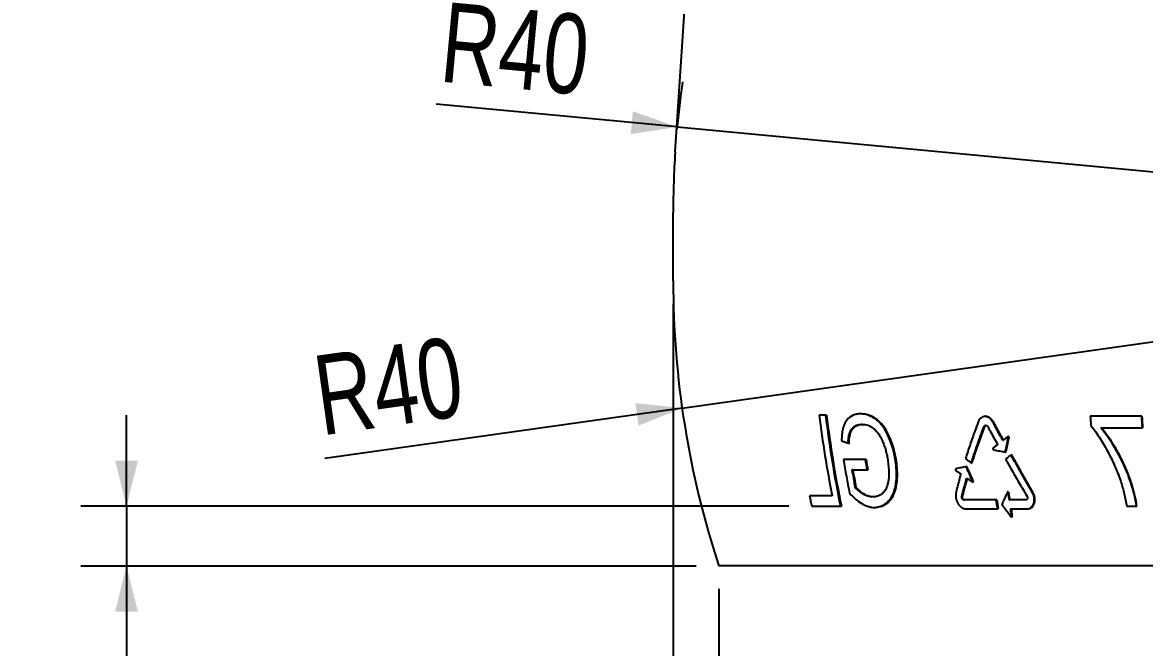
# Model space of a CAD drawing. Header units: millimetres. Extents: x -54 to 586, y 8 to 412.
# Drawn here: x 14.61 to 63.84, y 146.24 to 173.65 of the extents above; entities that cross this region are included whole.
import ezdxf

# ---------------------------------------------------------------- set-up
doc = ezdxf.new("R2010")
doc.units = ezdxf.units.MM
doc.layers.add('DIMENSIONS', color=2, linetype='Continuous')
doc.layers.add('OUTLINE', color=7, linetype='Continuous', lineweight=25)
doc.styles.add('SLDTEXTSTYLE0', font='TXT', dxfattribs={"width": 0.75})
doc.dimstyles.new('SLDDIMSTYLE0', dxfattribs={"dimtxt": 3.5, "dimasz": 2, "dimexe": 0, "dimexo": 0.0625, "dimgap": 0.875, "dimtad": 1, "dimrnd": 1e-09, "dimzin": 12, "dimdsep": 46, "dimtxsty": 'SLDTEXTSTYLE0', "dimsah": 1, "dimcen": 0.09, "dimadec": 0, "dimazin": 3, "dimtfac": 1, "dimtofl": 0, "dimtmove": 0, "dimatfit": 3, "dimfxl": 0, "dimfrac": 2, "dimtolj": 1, "dimtzin": 12, "dimarcsym": 0})
doc.dimstyles.new('SLDDIMSTYLE1', dxfattribs={"dimtxt": 3.5, "dimasz": 2, "dimexe": 0, "dimexo": 0.0625, "dimgap": 0.875, "dimtad": 1, "dimrnd": 1e-09, "dimzin": 12, "dimdsep": 46, "dimtxsty": 'SLDTEXTSTYLE0', "dimsah": 1, "dimcen": 0, "dimadec": 0, "dimazin": 3, "dimtfac": 1, "dimtofl": 0, "dimtmove": 0, "dimatfit": 3, "dimfxl": 0, "dimfrac": 2, "dimtolj": 1, "dimtzin": 12, "dimarcsym": 0})
doc.dimstyles.new('SLDDIMSTYLE5', dxfattribs={"dimtxt": 3.5, "dimasz": 2, "dimexe": 0, "dimexo": 0.0625, "dimgap": 0.875, "dimtad": 1, "dimrnd": 1e-09, "dimzin": 12, "dimdsep": 46, "dimtxsty": 'SLDTEXTSTYLE0', "dimsah": 1, "dimcen": 0.09, "dimadec": 0, "dimazin": 3, "dimtol": 1, "dimtp": 0.05, "dimtfac": 1, "dimtofl": 0, "dimtmove": 0, "dimatfit": 3, "dimfxl": 0, "dimfrac": 2, "dimtolj": 1, "dimarcsym": 0})
doc.dimstyles.new('SLDDIMSTYLE6', dxfattribs={"dimtxt": 3.5, "dimasz": 2, "dimexe": 0, "dimexo": 0.0625, "dimgap": 0.875, "dimtad": 1, "dimrnd": 1e-09, "dimzin": 12, "dimdsep": 46, "dimtxsty": 'SLDTEXTSTYLE0', "dimsah": 1, "dimcen": 0.09, "dimadec": 0, "dimazin": 3, "dimtfac": 1, "dimtmove": 0, "dimatfit": 0, "dimfxl": 0, "dimfrac": 2, "dimtolj": 1, "dimtzin": 12, "dimarcsym": 0})
doc.dimstyles.new('SLDDIMSTYLE7', dxfattribs={"dimtxt": 3.5, "dimasz": 2, "dimexe": 0, "dimexo": 0.0625, "dimgap": 0.875, "dimtad": 1, "dimrnd": 1e-09, "dimzin": 12, "dimdsep": 46, "dimtxsty": 'SLDTEXTSTYLE0', "dimsah": 1, "dimcen": 0, "dimadec": 0, "dimazin": 3, "dimtfac": 1, "dimtofl": 0, "dimtmove": 0, "dimatfit": 3, "dimfxl": 0, "dimfrac": 2, "dimtolj": 1, "dimtzin": 12, "dimarcsym": 0})

# ---------------------------------------------------------------- blocks, each defined once
blk = doc.blocks.new('_D_7')
at = {"layer": 'DIMENSIONS'}
for p, q in [((45.163, 148.819), (45.163, 135.931)), ((109.657, 148.819), (109.657, 135.931)), ((45.163, 137.931), (109.657, 137.931))]:
    blk.add_line(p, q, dxfattribs=at)
for points in [[(45.163, 137.931), (47.163, 137.431), (47.163, 138.431)], [(109.657, 137.931), (107.657, 138.431), (107.657, 137.431)]]:
    blk.add_solid(points, dxfattribs=at)
at = {"layer": 'DIMENSIONS', "attachment_point": 1, "style": 'SLDTEXTSTYLE0'}
for s, insert, char_height in [('0,05', (84.106, 145.397), 2.5), ('+', (82.085, 145.397), 2.5), ('%%c', (64.25, 142.442), 3.5), ('64,49', (69.526, 142.442), 3.5), ('0', (84.106, 141.432), 2.5)]:
    blk.add_mtext(s, dxfattribs=dict(at, insert=insert, char_height=char_height))
blk = doc.blocks.new('_D_11')
at = {"layer": 'DIMENSIONS'}
for q in [(32.765, 170.068), (83.16, 165.319)]:
    blk.add_line((43.336, 169.072), q, dxfattribs=at)
blk.add_arc((83.16, 165.319), 40, 171.7551, 174.763, dxfattribs=at)
blk.add_solid([(43.336, 169.072), (41.392, 169.757), (41.298, 168.761)], dxfattribs=at)
at = {"layer": 'DIMENSIONS', "insert": (33.187, 174.555), "char_height": 3.5, "attachment_point": 1, "rotation": 354.6175, "style": 'SLDTEXTSTYLE0'}
blk.add_mtext('R40', dxfattribs=at)
blk = doc.blocks.new('_D_14')
at = {"layer": 'DIMENSIONS'}
for p, q in [((43.16, 161.319), (43.16, 128.144)), ((111.66, 161.319), (111.66, 128.144)), ((111.66, 130.144), (43.16, 130.144))]:
    blk.add_line(p, q, dxfattribs=at)
for points in [[(43.16, 130.144), (45.16, 129.644), (45.16, 130.644)], [(111.66, 130.144), (109.66, 130.644), (109.66, 129.644)]]:
    blk.add_solid(points, dxfattribs=at)
at = {"layer": 'DIMENSIONS', "char_height": 3.5, "attachment_point": 1, "style": 'SLDTEXTSTYLE0'}
for s, insert in [('%%c', (70.245, 134.656)), ('68,5', (75.523, 134.71))]:
    blk.add_mtext(s, dxfattribs=dict(at, insert=insert))
blk = doc.blocks.new('_D_23')
at = {"layer": 'DIMENSIONS'}
for q in [(83.16, 162.319), (27.872, 154.538)]:
    blk.add_line((43.55, 156.744), q, dxfattribs=at)
blk.add_solid([(43.55, 156.744), (41.5, 156.961), (41.639, 155.971)], dxfattribs=at)
at = {"layer": 'DIMENSIONS', "insert": (27.243, 159.001), "char_height": 3.5, "attachment_point": 1, "rotation": 8.0118, "style": 'SLDTEXTSTYLE0'}
blk.add_mtext('R40', dxfattribs=at)
blk = doc.blocks.new('_D_24')
at = {"layer": 'DIMENSIONS'}
for p, q in [((19.177, 152.439), (19.177, 156.439)), ((48.238, 152.439), (17.177, 152.439)), ((19.177, 152.439), (19.177, 149.819)), ((44.163, 149.819), (17.177, 149.819)), ((19.177, 149.819), (19.177, 139.012))]:
    blk.add_line(p, q, dxfattribs=at)
for points in [[(19.177, 152.439), (19.677, 154.439), (18.677, 154.439)], [(19.177, 149.819), (18.677, 147.819), (19.677, 147.819)]]:
    blk.add_solid(points, dxfattribs=at)
at = {"layer": 'DIMENSIONS', "insert": (14.665, 139.012), "char_height": 3.5, "attachment_point": 1, "rotation": 90, "style": 'SLDTEXTSTYLE0'}
blk.add_mtext('2,62', dxfattribs=at)

msp = doc.modelspace()

# ---------------------------------------------------------------- linework, layer by layer
at = {"layer": 'OUTLINE'}
for p, q in [((43.24799, 167.97387), (45.6894, 204.68356)), ((43.15983, 162.31949), (43.15983, 165.31949)), ((49.88581, 156.43949), (49.5672, 156.43949)), ((51.39104, 156.49078), (51.35216, 156.49078)), ((63.71976, 156.38822), (61.45449, 156.38822)), ((51.45198, 156.02923), (51.41305, 156.02923)), ((56.79528, 155.93448), (56.82618, 155.93448)), ((56.88736, 155.9822), (56.85625, 155.9822)), ((61.93768, 155.87539), (61.91444, 155.87539)), ((61.93768, 155.87539), (63.75227, 155.87539)), ((57.61547, 155.33578), (57.6453, 155.33578)), ((57.86403, 155.43736), (57.89347, 155.43736)), ((57.72979, 154.84224), (57.7596, 154.84224)), ((51.62283, 154.49078), (50.63364, 154.49078)), ((52.95198, 154.42026), (52.9147, 154.42026)), ((56.0231, 154.15321), (56.05574, 154.15321)), ((51.0419, 154.02924), (51.00153, 154.02924)), ((51.0419, 154.02924), (51.69596, 154.02924)), ((56.03334, 153.65966), (56.06616, 153.65966)), ((51.17484, 153.27122), (51.13429, 153.27122)), ((56.291, 153.55808), (56.32347, 153.55808)), ((50.13542, 152.90103), (49.13996, 152.90103)), ((51.93931, 152.84976), (51.89972, 152.84976)), ((55.90804, 152.71949), (55.94146, 152.71949)), ((57.35138, 152.71949), (55.94146, 152.71949)), ((57.84864, 153.02827), (57.87892, 153.02827)), ((57.89278, 152.71949), (57.92312, 152.71949)), ((58.63788, 152.71949), (57.92312, 152.71949)), ((49.23787, 152.4395), (50.54091, 152.4395)), ((56.00706, 152.3195), (57.41267, 152.3195)), ((57.95225, 152.3195), (57.98266, 152.3195)), ((57.98266, 152.3195), (58.69524, 152.3195)), ((63.05946, 152.4395), (63.50447, 152.4395)), ((57.99992, 152.01072), (58.0304, 152.01072)), ((109.65653, 149.8195), (45.16311, 149.8195))]:
    msp.add_line(p, q, dxfattribs=at)
for centre, radius, start, end in [((83.15982, 165.31949), 40, 176.195097, 180), ((83.15982, 162.31949), 40, 180, 198.209957), ((96.92901, 162.23017), 47.71449, 186.970653, 191.2751), ((97.72467, 162.21731), 48.22735, 186.880782, 191.697478), ((97.70441, 162.21733), 48.16639, 186.889551, 191.71251), ((143.81686, 162.21666), 82.56835, 184.0478394, 184.3366389), ((159.66823, 162.20796), 96.14525, 183.4702787, 183.7764978), ((159.3711, 162.19549), 95.82747, 183.4743302, 183.7815663), ((98.78835, 162.17663), 48.76421, 189.068347, 190.833874), ((101.71584, 162.1879), 50.71974, 188.72882, 189.256684), ((101.65108, 162.18172), 50.61597, 188.739775, 189.268738), ((99.75402, 162.17712), 49.42867, 189.488005, 190.380058), ((99.67632, 162.16764), 49.31065, 189.49976, 190.393983), ((93.82123, 162.13858), 45.62617, 191.680946, 192.273425), ((118.95265, 161.94607), 62.31929, 188.5141284, 188.8861586), ((119.13727, 161.98219), 62.47635, 188.526061, 188.8971673), ((121.73494, 162.00417), 64.51377, 187.9975907, 188.2746138), ((121.38299, 161.96139), 64.12931, 188.0072561, 188.2859472), ((120.22331, 161.77577), 62.98497, 188.6347745, 188.9189937), ((120.15267, 161.77329), 62.88469, 188.646358, 188.9310396)]:
    msp.add_arc(centre, radius, start, end, dxfattribs=at)
for points, knots in [([(51.39104, 156.49078), (51.33301, 156.48855), (51.27538, 156.48591), (51.16411, 156.46587), (51.11021, 156.44964), (50.95367, 156.38235), (50.85516, 156.31089), (50.73305, 156.16111), (50.69717, 156.10074), (50.63901, 155.9678), (50.61597, 155.89489), (50.58093, 155.73736), (50.56908, 155.65476), (50.55303, 155.48635), (50.55034, 155.3993), (50.54828, 155.31209)], [0, 0, 0, 0, 0.125, 0.125, 0.25, 0.25, 0.5, 0.5, 0.625, 0.625, 0.75, 0.75, 0.875, 0.875, 1, 1, 1, 1]), ([(52.9147, 154.42026), (52.89535, 154.52982), (52.8566, 154.74921), (52.77032, 155.07422), (52.66331, 155.37652), (52.53801, 155.65066), (52.39569, 155.89291), (52.22866, 156.09926), (52.03932, 156.26823), (51.83398, 156.38909), (51.64624, 156.45651), (51.49334, 156.48379), (51.41246, 156.48752), (51.37596, 156.4892)], [0, 0, 0, 0, 0.104400654, 0.209069115, 0.313174002, 0.405020948, 0.496670146, 0.589313964, 0.681951721, 0.782201865, 0.882568888, 0.946998534, 1, 1, 1, 1]), ([(52.95198, 154.42026), (52.93086, 154.55327), (52.90698, 154.68548), (52.84388, 154.94549), (52.80679, 155.07392), (52.71827, 155.32665), (52.66701, 155.45222), (52.55352, 155.68952), (52.48956, 155.80185), (52.34492, 156.00589), (52.26762, 156.09527), (52.10171, 156.24568), (52.01288, 156.30715), (51.83607, 156.40194), (51.74676, 156.43611), (51.56691, 156.48082), (51.4785, 156.48841), (51.39104, 156.49078)], [0, 0, 0, 0, 0.125, 0.125, 0.25, 0.25, 0.375, 0.375, 0.5, 0.5, 0.625, 0.625, 0.75, 0.75, 0.875, 0.875, 1, 1, 1, 1]), ([(56.54061, 156.14109), (56.49094, 156.00659), (56.44201, 155.87212), (56.39385, 155.73771), (56.32157, 155.53603), (56.251, 155.33445), (56.18218, 155.13301), (56.11334, 154.9315), (56.04626, 154.7301), (55.98098, 154.52886)], [0, 0, 0, 0, 0.00047327632, 0.00047327632, 0.00047327632, 0.00118345418, 0.00118345418, 0.00118345418, 0.00189389027, 0.00189389027, 0.00189389027, 0.00189389027]), ([(57.21341, 156.12868), (57.17271, 156.20347), (57.11858, 156.26716), (56.99422, 156.35575), (56.92421, 156.3808), (56.78674, 156.38349), (56.72102, 156.36119), (56.61148, 156.27686), (56.56824, 156.21473), (56.54061, 156.14109)], [0, 0, 0, 0, 0.25, 0.25, 0.5, 0.5, 0.75, 0.75, 1, 1, 1, 1]), ([(57.18314, 156.12868), (57.15336, 156.17469), (57.09375, 156.26679), (56.97133, 156.35652), (56.88546, 156.37165), (56.84482, 156.37881)], [0, 0, 0, 0, 0.34461069, 0.68984589, 1, 1, 1, 1]), ([(57.61547, 155.33577), (57.54263, 155.4678), (57.47017, 155.59989), (57.39812, 155.73203), (57.36209, 155.79811), (57.32616, 155.8642), (57.29033, 155.93031), (57.2545, 155.99642), (57.21877, 156.06254), (57.18314, 156.12868)], [0, 0, 0, 0, 0.000458052328, 0.000458052328, 0.000458052328, 0.000687106071, 0.000687106071, 0.000687106071, 0.000916168273, 0.000916168273, 0.000916168273, 0.000916168273]), ([(57.6453, 155.33577), (57.57254, 155.4678), (57.50015, 155.59989), (57.42817, 155.73203), (57.39218, 155.79811), (57.35628, 155.8642), (57.32049, 155.93031), (57.28469, 155.99642), (57.249, 156.06254), (57.21341, 156.12868)], [0, 0, 0, 0, 0.000457906315, 0.000457906315, 0.000457906315, 0.000686887094, 0.000686887094, 0.000686887094, 0.000915876345, 0.000915876345, 0.000915876345, 0.000915876345]), ([(50.83443, 155.19779), (50.83798, 155.26268), (50.84535, 155.39739), (50.87245, 155.56925), (50.91668, 155.70538), (50.96885, 155.80338), (51.03413, 155.88066), (51.1123, 155.94494), (51.20289, 155.99454), (51.30554, 156.02414), (51.37731, 156.02754), (51.41305, 156.02923)], [0, 0, 0, 0, 0.13701278, 0.28441439, 0.37940547, 0.47431834, 0.56871802, 0.66325093, 0.77581512, 0.88835961, 1, 1, 1, 1]), ([(50.87345, 155.18228), (50.87886, 155.30233), (50.88627, 155.42156), (50.91995, 155.58741), (50.93394, 155.64144), (50.9719, 155.73688), (50.99551, 155.77988), (51.0776, 155.89196), (51.14502, 155.94446), (51.25413, 155.99642), (51.29195, 156.00914), (51.37044, 156.02561), (51.41119, 156.02765), (51.45198, 156.02924)], [0, 0, 0, 0, 0.25, 0.25, 0.375, 0.375, 0.5, 0.5, 0.75, 0.75, 0.875, 0.875, 1, 1, 1, 1]), ([(51.45198, 156.02924), (51.53668, 156.02585), (51.62196, 156.01772), (51.79358, 155.95889), (51.88148, 155.90782), (52.04657, 155.77295), (52.12431, 155.68289), (52.22489, 155.52819), (52.25664, 155.47399), (52.31596, 155.35982), (52.34192, 155.29976), (52.36728, 155.23917)], [0, 0, 0, 0, 0.25, 0.25, 0.5, 0.5, 0.75, 0.75, 0.875, 0.875, 1, 1, 1, 1]), ([(56.23875, 154.34106), (56.32602, 154.60308), (56.45799, 154.99933), (56.64673, 155.53072), (56.74576, 155.79988), (56.79528, 155.93448)], [0, 0, 0, 0, 0.49391774, 0.74694121, 1, 1, 1, 1]), ([(56.79528, 155.93448), (56.80011, 155.94391), (56.80979, 155.96283), (56.83228, 155.97968), (56.8492, 155.98101), (56.85663, 155.98159)], [0, 0, 0, 0, 0.35848164, 0.71861456, 1, 1, 1, 1]), ([(56.82618, 155.93447), (56.8302, 155.94447), (56.83564, 155.95365), (56.84225, 155.96109), (56.84889, 155.96856), (56.85695, 155.97447), (56.86568, 155.97802), (56.87348, 155.98119), (56.88204, 155.98258), (56.89059, 155.98212), (56.89887, 155.98167), (56.90737, 155.97945), (56.9154, 155.97565), (56.92345, 155.97184), (56.93124, 155.96635), (56.9382, 155.95969), (56.94539, 155.9528), (56.95187, 155.9445), (56.95726, 155.93546), (56.95794, 155.93432), (56.9586, 155.93318), (56.95925, 155.93202)], [0, 0, 0, 0, 0.000035819692, 0.000035819692, 0.000035819692, 0.000071907793, 0.000071907793, 0.000071907793, 0.000104066769, 0.000104066769, 0.000104066769, 0.000135181436, 0.000135181436, 0.000135181436, 0.000166364812, 0.000166364812, 0.000166364812, 0.00019859342, 0.00019859342, 0.00019859342, 0.000202597192, 0.000202597192, 0.000202597192, 0.000202597192]), ([(56.95925, 155.93202), (56.99487, 155.86589), (57.0306, 155.79978), (57.06643, 155.73368), (57.12018, 155.63453), (57.17416, 155.5354), (57.22836, 155.43631), (57.28257, 155.33721), (57.33701, 155.23814), (57.39166, 155.13911)], [0, 0, 0, 0, 0.000229047202, 0.000229047202, 0.000229047202, 0.000572647509, 0.000572647509, 0.000572647509, 0.000916276615, 0.000916276615, 0.000916276615, 0.000916276615]), ([(61.48491, 155.97315), (61.55741, 155.88428), (61.62792, 155.79368), (61.76198, 155.60658), (61.82582, 155.51031), (62.01197, 155.21678), (62.12811, 155.01462), (62.34719, 154.60378), (62.44824, 154.39279), (62.58735, 154.07185), (62.6318, 153.96416), (62.71452, 153.74649), (62.75312, 153.63663), (62.79184, 153.52683)], [0, 0, 0, 0, 0.125, 0.125, 0.25, 0.25, 0.5, 0.5, 0.75, 0.75, 0.875, 0.875, 1, 1, 1, 1]), ([(63.48274, 152.43949), (63.44064, 152.75327), (63.36348, 153.05997), (63.22081, 153.51496), (63.17007, 153.66606), (63.05661, 153.96594), (62.99396, 154.1149), (62.79418, 154.55228), (62.64182, 154.83224), (62.30756, 155.37411), (62.12057, 155.63496), (61.91444, 155.87539)], [0, 0, 0, 0, 0.25, 0.25, 0.375, 0.375, 0.5, 0.5, 0.75, 0.75, 1, 1, 1, 1]), ([(63.50447, 152.43949), (63.46235, 152.75318), (63.38526, 153.05982), (63.24272, 153.51472), (63.19202, 153.6658), (63.0787, 153.96563), (63.01611, 154.11458), (62.81654, 154.55198), (62.66435, 154.83196), (62.33046, 155.3739), (62.14366, 155.63483), (61.93768, 155.87539)], [0, 0, 0, 0, 0.25, 0.25, 0.375, 0.375, 0.5, 0.5, 0.75, 0.75, 1, 1, 1, 1]), ([(50.54828, 155.31209), (50.57566, 155.30106), (50.60312, 155.29002), (50.63063, 155.27899), (50.65815, 155.26795), (50.68574, 155.25692), (50.71339, 155.24588), (50.7665, 155.22469), (50.81985, 155.20349), (50.87345, 155.18228)], [0, 0, 0, 0, 0.00013302927, 0.00013302927, 0.00013302927, 0.000266058541, 0.000266058541, 0.000266058541, 0.000521568365, 0.000521568365, 0.000521568365, 0.000521568365]), ([(52.36728, 155.23917), (52.39139, 155.17496), (52.41562, 155.11076), (52.45886, 154.97959), (52.47787, 154.91308), (52.51275, 154.77898), (52.52844, 154.71172), (52.55511, 154.57666), (52.56622, 154.50886), (52.57747, 154.4411)], [0, 0, 0, 0, 0.25, 0.25, 0.5, 0.5, 0.75, 0.75, 1, 1, 1, 1]), ([(57.39166, 155.13911), (57.37523, 155.12629), (57.35883, 155.11348), (57.34244, 155.10066), (57.32605, 155.08784), (57.30968, 155.07501), (57.29333, 155.06219), (57.26151, 155.03723), (57.22976, 155.01227), (57.19808, 154.9873)], [0, 0, 0, 0, 0.000077195585, 0.000077195585, 0.000077195585, 0.00015439117, 0.00015439117, 0.00015439117, 0.000304681316, 0.000304681316, 0.000304681316, 0.000304681316]), ([(57.84329, 155.48759), (57.82651, 155.47478), (57.80975, 155.46197), (57.79301, 155.44917), (57.77626, 155.43636), (57.75954, 155.42355), (57.74284, 155.41074), (57.71025, 155.38576), (57.67774, 155.36077), (57.6453, 155.33577)], [0, 0, 0, 0, 0.000077195585, 0.000077195585, 0.000077195585, 0.00015439117, 0.00015439117, 0.00015439117, 0.000304979903, 0.000304979903, 0.000304979903, 0.000304979903]), ([(57.72979, 154.84224), (57.7515, 154.94132), (57.77354, 155.04046), (57.79591, 155.13964), (57.8071, 155.18924), (57.81837, 155.23884), (57.82972, 155.28846), (57.84108, 155.33808), (57.85251, 155.38771), (57.86403, 155.43736)], [0, 0, 0, 0, 0.000325941757, 0.000325941757, 0.000325941757, 0.000488922208, 0.000488922208, 0.000488922208, 0.000651905599, 0.000651905599, 0.000651905599, 0.000651905599]), ([(57.7596, 154.84224), (57.78125, 154.94132), (57.80323, 155.04046), (57.82554, 155.13964), (57.83669, 155.18924), (57.84793, 155.23884), (57.85925, 155.28846), (57.87058, 155.33808), (57.88198, 155.38771), (57.89347, 155.43736)], [0, 0, 0, 0, 0.000325885041, 0.000325885041, 0.000325885041, 0.000488837153, 0.000488837153, 0.000488837153, 0.00065179221, 0.00065179221, 0.00065179221, 0.00065179221]), ([(57.89347, 155.43736), (57.8943, 155.44241), (57.89468, 155.44771), (57.89427, 155.45301), (57.89395, 155.45718), (57.89311, 155.46144), (57.89169, 155.46543), (57.89026, 155.46943), (57.88822, 155.47325), (57.88581, 155.4766), (57.88285, 155.48071), (57.8793, 155.48432), (57.87548, 155.48715), (57.87262, 155.48926), (57.8695, 155.49092), (57.86633, 155.49188), (57.86316, 155.49284), (57.85987, 155.49311), (57.85674, 155.49275), (57.85279, 155.4923), (57.84899, 155.49087), (57.84551, 155.48892), (57.84476, 155.4885), (57.84402, 155.48806), (57.84329, 155.48759)], [0, 0, 0, 0, 0.0000161586095, 0.0000161586095, 0.0000161586095, 0.0000288792646, 0.0000288792646, 0.0000288792646, 0.0000416559247, 0.0000416559247, 0.0000416559247, 0.0000573094182, 0.0000573094182, 0.0000573094182, 0.0000689912108, 0.0000689912108, 0.0000689912108, 0.0000807208502, 0.0000807208502, 0.0000807208502, 0.0000955385713, 0.0000955385713, 0.0000955385713, 0.0000987043169, 0.0000987043169, 0.0000987043169, 0.0000987043169]), ([(57.86403, 155.43736), (57.86461, 155.44253), (57.86565, 155.45176), (57.86286, 155.46572), (57.85625, 155.47761), (57.84955, 155.48546), (57.8448, 155.4878), (57.84416, 155.48811)], [0, 0, 0, 0, 0.270759919, 0.48372191, 0.697296638, 0.95925444, 1, 1, 1, 1]), ([(57.19808, 154.9873), (57.19468, 154.9841), (57.19162, 154.98025), (57.18942, 154.97572), (57.18779, 154.97238), (57.18662, 154.96859), (57.18607, 154.96463), (57.18552, 154.96066), (57.18558, 154.95643), (57.18612, 154.95228), (57.18684, 154.94684), (57.1883, 154.94133), (57.19047, 154.93627), (57.19205, 154.93258), (57.1941, 154.92906), (57.19652, 154.92605), (57.19894, 154.92303), (57.20179, 154.92045), (57.20479, 154.91844), (57.20872, 154.91581), (57.21298, 154.91404), (57.21722, 154.9129)], [0, 0, 0, 0, 0.0000171632736, 0.0000171632736, 0.0000171632736, 0.0000297960873, 0.0000297960873, 0.0000297960873, 0.0000424244795, 0.0000424244795, 0.0000424244795, 0.0000590122772, 0.0000590122772, 0.0000590122772, 0.0000710327697, 0.0000710327697, 0.0000710327697, 0.0000830754097, 0.0000830754097, 0.0000830754097, 0.0000988440284, 0.0000988440284, 0.0000988440284, 0.0000988440284]), ([(57.21722, 154.9129), (57.26055, 154.90481), (57.30396, 154.89672), (57.34744, 154.88863), (57.39092, 154.88054), (57.43447, 154.87245), (57.4781, 154.86436), (57.56129, 154.84893), (57.64475, 154.8335), (57.72848, 154.81807)], [0, 0, 0, 0, 0.000161214401, 0.000161214401, 0.000161214401, 0.000322428802, 0.000322428802, 0.000322428802, 0.000629850431, 0.000629850431, 0.000629850431, 0.000629850431]), ([(57.71438, 154.82067), (57.71645, 154.8217), (57.72133, 154.82414), (57.7267, 154.83195), (57.72876, 154.83881), (57.72979, 154.84224)], [0, 0, 0, 0, 0.26887204, 0.63530924, 1, 1, 1, 1]), ([(57.72848, 154.81807), (57.73311, 154.81763), (57.73782, 154.81792), (57.74209, 154.8194), (57.74503, 154.82042), (57.7478, 154.82205), (57.75016, 154.82422), (57.75252, 154.8264), (57.75451, 154.82918), (57.75606, 154.83225), (57.75761, 154.83531), (57.75876, 154.83872), (57.7596, 154.84224)], [0, 0, 0, 0, 0.0000170513487, 0.0000170513487, 0.0000170513487, 0.0000287007846, 0.0000287007846, 0.0000287007846, 0.0000403507502, 0.0000403507502, 0.0000403507502, 0.000051916902, 0.000051916902, 0.000051916902, 0.000051916902]), ([(57.9972, 154.70303), (57.97566, 154.68641), (57.95416, 154.66978), (57.93269, 154.65315), (57.91122, 154.63652), (57.88978, 154.61989), (57.86837, 154.60326), (57.82681, 154.57097), (57.78538, 154.53867), (57.74407, 154.50637)], [0, 0, 0, 0, 0.000100001079, 0.000100001079, 0.000100001079, 0.000200002158, 0.000200002158, 0.000200002158, 0.000394153444, 0.000394153444, 0.000394153444, 0.000394153444]), ([(58.90837, 153.06342), (58.74959, 153.33614), (58.51138, 153.7453), (58.20222, 154.28691), (58.05086, 154.5555), (57.97667, 154.68716)], [0, 0, 0, 0, 0.50470812, 0.75721437, 1, 1, 1, 1]), ([(52.57747, 154.4411), (52.6061, 154.24349), (52.62531, 154.04826), (52.62372, 153.66668), (52.60133, 153.48091), (52.51904, 153.24647), (52.48532, 153.17646), (52.40117, 153.05778), (52.35095, 153.00905), (52.24493, 152.93101), (52.18845, 152.90013), (52.06731, 152.85944), (52.00341, 152.8535), (51.93931, 152.84975)], [0, 0, 0, 0, 0.25, 0.25, 0.5, 0.5, 0.625, 0.625, 0.75, 0.75, 0.875, 0.875, 1, 1, 1, 1]), ([(51.95934, 152.38821), (52.04505, 152.39037), (52.12921, 152.39936), (52.29009, 152.44408), (52.36701, 152.4792), (52.51384, 152.57498), (52.58251, 152.63453), (52.70432, 152.77864), (52.75846, 152.86517), (52.88911, 153.15486), (52.9364, 153.39256), (52.96021, 153.7654), (52.9609, 153.89351), (52.94805, 154.15548), (52.93268, 154.28763), (52.9147, 154.42026)], [0, 0, 0, 0, 0.125, 0.125, 0.25, 0.25, 0.375, 0.375, 0.5, 0.5, 0.75, 0.75, 0.875, 0.875, 1, 1, 1, 1]), ([(51.99908, 152.38821), (52.08474, 152.39037), (52.16882, 152.39937), (52.32955, 152.44417), (52.40638, 152.47936), (52.55302, 152.57529), (52.62154, 152.6349), (52.74307, 152.77917), (52.79704, 152.86579), (52.9272, 153.15557), (52.97419, 153.39323), (52.99772, 153.76587), (52.99833, 153.89392), (52.98537, 154.15569), (52.96997, 154.28774), (52.95198, 154.42026)], [0, 0, 0, 0, 0.125, 0.125, 0.25, 0.25, 0.375, 0.375, 0.5, 0.5, 0.75, 0.75, 0.875, 0.875, 1, 1, 1, 1]), ([(55.56103, 154.08254), (55.55697, 154.08125), (55.55306, 154.07919), (55.54985, 154.07609), (55.54759, 154.07391), (55.54565, 154.07115), (55.54423, 154.068), (55.54281, 154.06484), (55.54188, 154.06123), (55.54139, 154.05749), (55.54071, 154.05232), (55.54075, 154.04675), (55.54156, 154.04127), (55.54217, 154.03715), (55.54329, 154.03298), (55.5449, 154.0291), (55.54652, 154.02522), (55.54868, 154.02155), (55.55112, 154.01833), (55.55411, 154.01439), (55.55759, 154.01101), (55.5612, 154.00815)], [0, 0, 0, 0, 0.0000172734096, 0.0000172734096, 0.0000172734096, 0.0000293730246, 0.0000293730246, 0.0000293730246, 0.0000414531073, 0.0000414531073, 0.0000414531073, 0.0000582074401, 0.0000582074401, 0.0000582074401, 0.000070781272, 0.000070781272, 0.000070781272, 0.0000833699736, 0.0000833699736, 0.0000833699736, 0.0000987698731, 0.0000987698731, 0.0000987698731, 0.0000987698731]), ([(56.02056, 154.17738), (55.98085, 154.16925), (55.94123, 154.16113), (55.90169, 154.15301), (55.86216, 154.14488), (55.82271, 154.13676), (55.78334, 154.12863), (55.70893, 154.11327), (55.63482, 154.09791), (55.56103, 154.08254)], [0, 0, 0, 0, 0.000161214405, 0.000161214405, 0.000161214405, 0.000322428811, 0.000322428811, 0.000322428811, 0.000627217456, 0.000627217456, 0.000627217456, 0.000627217456]), ([(55.98098, 154.52886), (56.00485, 154.5114), (56.02875, 154.49394), (56.05268, 154.47648), (56.0766, 154.45902), (56.10056, 154.44156), (56.12453, 154.4241), (56.17114, 154.39015), (56.21785, 154.3562), (56.26465, 154.32224)], [0, 0, 0, 0, 0.000100001015, 0.000100001015, 0.000100001015, 0.00020000203, 0.00020000203, 0.00020000203, 0.000394409779, 0.000394409779, 0.000394409779, 0.000394409779]), ([(56.0231, 154.15321), (56.02036, 154.15783), (56.01568, 154.16577), (56.0089, 154.17282), (56.0055, 154.17408), (56.00514, 154.17422)], [0, 0, 0, 0, 0.556064898, 0.953532648, 1, 1, 1, 1]), ([(56.05574, 154.15321), (56.05326, 154.15806), (56.05035, 154.16274), (56.04694, 154.16668), (56.04451, 154.16949), (56.04177, 154.17196), (56.03887, 154.17379), (56.03596, 154.17563), (56.03283, 154.17684), (56.02976, 154.1774), (56.02665, 154.17796), (56.02353, 154.17789), (56.02056, 154.17738)], [0, 0, 0, 0, 0.0000165035093, 0.0000165035093, 0.0000165035093, 0.0000282607565, 0.0000282607565, 0.0000282607565, 0.000040083113, 0.000040083113, 0.000040083113, 0.0000520188778, 0.0000520188778, 0.0000520188778, 0.0000520188778]), ([(56.291, 153.55809), (56.24593, 153.65716), (56.20107, 153.75628), (56.15642, 153.85547), (56.13409, 153.90506), (56.11182, 153.95467), (56.0896, 154.00429), (56.06738, 154.05392), (56.04521, 154.10356), (56.0231, 154.15321)], [0, 0, 0, 0, 0.000327434927, 0.000327434927, 0.000327434927, 0.000491162234, 0.000491162234, 0.000491162234, 0.000654892564, 0.000654892564, 0.000654892564, 0.000654892564]), ([(56.32347, 153.55809), (56.27843, 153.65716), (56.2336, 153.75628), (56.18898, 153.85547), (56.16666, 153.90506), (56.14441, 153.95467), (56.1222, 154.00429), (56.09999, 154.05392), (56.07784, 154.10356), (56.05574, 154.15321)], [0, 0, 0, 0, 0.000327383495, 0.000327383495, 0.000327383495, 0.000491085105, 0.000491085105, 0.000491085105, 0.000654789744, 0.000654789744, 0.000654789744, 0.000654789744]), ([(57.74407, 154.50637), (57.821, 154.36948), (57.89833, 154.23266), (57.97603, 154.09592), (58.09263, 153.89073), (58.2101, 153.68571), (58.32836, 153.48089), (58.44666, 153.27599), (58.56578, 153.07127), (58.68564, 152.86677)], [0, 0, 0, 0, 0.0004757428, 0.0004757428, 0.0004757428, 0.00118962824, 0.00118962824, 0.00118962824, 0.00190377991, 0.00190377991, 0.00190377991, 0.00190377991]), ([(55.5612, 154.00815), (55.57971, 153.99528), (55.59824, 153.98242), (55.61678, 153.96955), (55.63532, 153.95669), (55.65388, 153.94382), (55.67245, 153.93096), (55.70835, 153.90609), (55.74431, 153.88121), (55.78033, 153.85633)], [0, 0, 0, 0, 0.000077195586, 0.000077195586, 0.000077195586, 0.000154391172, 0.000154391172, 0.000154391172, 0.000303616202, 0.000303616202, 0.000303616202, 0.000303616202]), ([(55.78033, 153.85633), (55.76205, 153.79019), (55.74396, 153.72406), (55.72607, 153.65795), (55.69923, 153.55878), (55.67283, 153.45965), (55.64687, 153.36057), (55.62091, 153.26148), (55.59539, 153.16243), (55.57032, 153.06343)], [0, 0, 0, 0, 0.000230286809, 0.000230286809, 0.000230286809, 0.000575747964, 0.000575747964, 0.000575747964, 0.00092123935, 0.00092123935, 0.00092123935, 0.00092123935]), ([(55.82159, 152.86677), (55.85531, 152.99874), (55.88982, 153.13081), (55.92511, 153.26295), (55.94276, 153.32903), (55.9606, 153.39513), (55.97864, 153.46125), (55.99668, 153.52737), (56.01491, 153.59351), (56.03334, 153.65967)], [0, 0, 0, 0, 0.000460990948, 0.000460990948, 0.000460990948, 0.000691515633, 0.000691515633, 0.000691515633, 0.000922049269, 0.000922049269, 0.000922049269, 0.000922049269]), ([(55.85509, 152.86677), (55.88869, 152.99874), (55.92308, 153.1308), (55.95826, 153.26294), (55.97586, 153.32902), (55.99365, 153.39512), (56.01163, 153.46124), (56.02961, 153.52737), (56.04779, 153.59351), (56.06616, 153.65967)], [0, 0, 0, 0, 0.000460858238, 0.000460858238, 0.000460858238, 0.000691316617, 0.000691316617, 0.000691316617, 0.000921783962, 0.000921783962, 0.000921783962, 0.000921783962]), ([(56.06616, 153.65967), (56.08495, 153.64679), (56.10376, 153.63391), (56.12258, 153.62103), (56.1414, 153.60815), (56.16023, 153.59527), (56.17908, 153.58239), (56.21543, 153.55755), (56.25184, 153.53271), (56.2883, 153.50786)], [0, 0, 0, 0, 0.000077195586, 0.000077195586, 0.000077195586, 0.000154391173, 0.000154391173, 0.000154391173, 0.000303258858, 0.000303258858, 0.000303258858, 0.000303258858]), ([(51.89972, 152.84975), (51.83479, 152.85318), (51.77004, 152.8595), (51.63968, 152.89846), (51.57418, 152.92813), (51.44327, 153.00263), (51.3789, 153.0463), (51.2842, 153.12128), (51.25306, 153.14751), (51.19243, 153.20535), (51.16328, 153.23812), (51.13429, 153.27122)], [0, 0, 0, 0, 0.25, 0.25, 0.5, 0.5, 0.75, 0.75, 0.875, 0.875, 1, 1, 1, 1]), ([(51.93931, 152.84975), (51.87446, 152.85318), (51.80978, 152.85951), (51.67958, 152.89848), (51.61415, 152.92817), (51.4834, 153.00268), (51.41911, 153.04635), (51.32454, 153.12133), (51.29343, 153.14755), (51.23289, 153.20538), (51.20378, 153.23814), (51.17483, 153.27122)], [0, 0, 0, 0, 0.25, 0.25, 0.5, 0.5, 0.75, 0.75, 0.875, 0.875, 1, 1, 1, 1]), ([(56.28513, 153.50785), (56.28759, 153.51048), (56.29277, 153.51605), (56.29653, 153.52825), (56.29616, 153.54311), (56.29286, 153.55268), (56.291, 153.55808)], [0, 0, 0, 0, 0.23053686, 0.48732027, 0.71092547, 1, 1, 1, 1]), ([(56.2883, 153.50786), (56.29236, 153.50551), (56.29664, 153.50367), (56.30087, 153.50293), (56.30379, 153.50243), (56.30673, 153.50246), (56.30946, 153.50315), (56.31218, 153.50384), (56.31475, 153.5052), (56.31697, 153.50703), (56.31992, 153.50946), (56.32241, 153.5127), (56.32438, 153.51635), (56.32638, 153.52006), (56.32781, 153.52443), (56.32838, 153.52908), (56.32887, 153.53313), (56.32874, 153.53747), (56.32809, 153.54174), (56.32725, 153.54728), (56.32556, 153.55282), (56.32347, 153.55809)], [0, 0, 0, 0, 0.0000161556422, 0.0000161556422, 0.0000161556422, 0.0000272725804, 0.0000272725804, 0.0000272725804, 0.0000384188888, 0.0000384188888, 0.0000384188888, 0.0000531974921, 0.0000531974921, 0.0000531974921, 0.000068320317, 0.000068320317, 0.000068320317, 0.0000814325329, 0.0000814325329, 0.0000814325329, 0.0000984317059, 0.0000984317059, 0.0000984317059, 0.0000984317059]), ([(62.79184, 153.52683), (62.82106, 153.43742), (62.85036, 153.34806), (62.90302, 153.16794), (62.92658, 153.07726), (62.99236, 152.80482), (63.02679, 152.62202), (63.05946, 152.43949)], [0, 0, 0, 0, 0.25, 0.25, 0.5, 0.5, 1, 1, 1, 1]), ([(50.8933, 153.01081), (50.97864, 152.92109), (51.0651, 152.83333), (51.24501, 152.68088), (51.33774, 152.61351), (51.52422, 152.50381), (51.61858, 152.46155), (51.76187, 152.4175), (51.81004, 152.40586), (51.90501, 152.39196), (51.95196, 152.39009), (51.99908, 152.38821)], [0, 0, 0, 0, 0.25, 0.25, 0.5, 0.5, 0.75, 0.75, 0.875, 0.875, 1, 1, 1, 1]), ([(55.57032, 153.06343), (55.55161, 152.9879), (55.54899, 152.90403), (55.57567, 152.73588), (55.60476, 152.65153), (55.68969, 152.50176), (55.74539, 152.43636), (55.87076, 152.34527), (55.94017, 152.32001), (56.00706, 152.31949)], [0, 0, 0, 0, 0.25, 0.25, 0.5, 0.5, 0.75, 0.75, 1, 1, 1, 1]), ([(55.90804, 152.71949), (55.89969, 152.71982), (55.89098, 152.72192), (55.88263, 152.72571), (55.87427, 152.7295), (55.86603, 152.7351), (55.85863, 152.74202), (55.8514, 152.74878), (55.84478, 152.75699), (55.83925, 152.76595), (55.83361, 152.77508), (55.82894, 152.7852), (55.82555, 152.79555), (55.82194, 152.80655), (55.81966, 152.81807), (55.81882, 152.82926), (55.81786, 152.84223), (55.81882, 152.85514), (55.82159, 152.86677)], [0, 0, 0, 0, 0.000032732452, 0.000032732452, 0.000032732452, 0.000065523603, 0.000065523603, 0.000065523603, 0.00009755282, 0.00009755282, 0.00009755282, 0.00013021756, 0.00013021756, 0.00013021756, 0.000164951786, 0.000164951786, 0.000164951786, 0.000205366047, 0.000205366047, 0.000205366047, 0.000205366047]), ([(55.94146, 152.71949), (55.93314, 152.71982), (55.92446, 152.72192), (55.91612, 152.7257), (55.90778, 152.72948), (55.89957, 152.73506), (55.89219, 152.74195), (55.88497, 152.74871), (55.87836, 152.7569), (55.87283, 152.76583), (55.86719, 152.77495), (55.86252, 152.78507), (55.85911, 152.79541), (55.85549, 152.80641), (55.85319, 152.81794), (55.85235, 152.82914), (55.85136, 152.84214), (55.85231, 152.8551), (55.85509, 152.86677)], [0, 0, 0, 0, 0.0000326424, 0.0000326424, 0.0000326424, 0.000065341657, 0.000065341657, 0.000065341657, 0.000097309043, 0.000097309043, 0.000097309043, 0.00012995573, 0.00012995573, 0.00012995573, 0.000164716791, 0.000164716791, 0.000164716791, 0.000205259305, 0.000205259305, 0.000205259305, 0.000205259305]), ([(57.81973, 153.05285), (57.79999, 153.01044), (57.78035, 152.96803), (57.76081, 152.92562), (57.73149, 152.86201), (57.70239, 152.79841), (57.67351, 152.73482), (57.64463, 152.67123), (57.61597, 152.60764), (57.58753, 152.54407)], [0, 0, 0, 0, 0.000161988509, 0.000161988509, 0.000161988509, 0.000404982895, 0.000404982895, 0.000404982895, 0.000647988631, 0.000647988631, 0.000647988631, 0.000647988631]), ([(57.87892, 153.02827), (57.87764, 153.03476), (57.87565, 153.04136), (57.87256, 153.04726), (57.8707, 153.05082), (57.86839, 153.05418), (57.86574, 153.057), (57.86309, 153.05984), (57.86004, 153.0622), (57.85689, 153.06399), (57.85372, 153.06579), (57.85037, 153.06714), (57.84704, 153.0679), (57.844, 153.06859), (57.8409, 153.06875), (57.838, 153.06825), (57.8351, 153.06775), (57.83233, 153.06657), (57.8299, 153.0649), (57.82677, 153.06274), (57.82411, 153.05974), (57.82188, 153.0564), (57.82112, 153.05526), (57.8204, 153.05407), (57.81973, 153.05285)], [0, 0, 0, 0, 0.0000200471847, 0.0000200471847, 0.0000200471847, 0.0000320349377, 0.0000320349377, 0.0000320349377, 0.000044042793, 0.000044042793, 0.000044042793, 0.0000561123986, 0.0000561123986, 0.0000561123986, 0.0000671591414, 0.0000671591414, 0.0000671591414, 0.0000782429765, 0.0000782429765, 0.0000782429765, 0.0000925208364, 0.0000925208364, 0.0000925208364, 0.0000973517938, 0.0000973517938, 0.0000973517938, 0.0000973517938]), ([(57.84864, 153.02827), (57.84697, 153.03477), (57.84429, 153.04518), (57.83624, 153.05716), (57.83059, 153.06109), (57.828, 153.06289)], [0, 0, 0, 0, 0.47311536, 0.75851964, 1, 1, 1, 1]), ([(58.68564, 152.86677), (58.6919, 152.85551), (58.6968, 152.84316), (58.69983, 152.8307), (58.70288, 152.81822), (58.70411, 152.80525), (58.7033, 152.79302), (58.70254, 152.78155), (58.69995, 152.7704), (58.69572, 152.76061), (58.6917, 152.75127), (58.68602, 152.74289), (58.67915, 152.73637), (58.67271, 152.73025), (58.66503, 152.72558), (58.65679, 152.72278), (58.65078, 152.72074), (58.64438, 152.71964), (58.63788, 152.71949)], [0, 0, 0, 0, 0.000038769441, 0.000038769441, 0.000038769441, 0.000077687214, 0.000077687214, 0.000077687214, 0.000114142921, 0.000114142921, 0.000114142921, 0.000148938208, 0.000148938208, 0.000148938208, 0.000181512424, 0.000181512424, 0.000181512424, 0.000205076304, 0.000205076304, 0.000205076304, 0.000205076304]), ([(58.66594, 152.31949), (58.73806, 152.32002), (58.80524, 152.34507), (58.91305, 152.43594), (58.95333, 152.50158), (58.99884, 152.65101), (59.00427, 152.73533), (58.98114, 152.90419), (58.95212, 152.98792), (58.90837, 153.06343)], [0, 0, 0, 0, 0.25, 0.25, 0.5, 0.5, 0.75, 0.75, 1, 1, 1, 1]), ([(58.69524, 152.31949), (58.76733, 152.32002), (58.83444, 152.34513), (58.94207, 152.43612), (58.98221, 152.50181), (59.02752, 152.65122), (59.03287, 152.7355), (59.00969, 152.90427), (58.98069, 152.98794), (58.93699, 153.06343)], [0, 0, 0, 0, 0.25, 0.25, 0.5, 0.5, 0.75, 0.75, 1, 1, 1, 1]), ([(57.58753, 152.54407), (57.58578, 152.53924), (57.58453, 152.53396), (57.58424, 152.52844), (57.58402, 152.52423), (57.58436, 152.5198), (57.58533, 152.51549), (57.58631, 152.51118), (57.58794, 152.50689), (57.59, 152.50293), (57.59146, 152.50013), (57.59315, 152.49744), (57.59498, 152.49492)], [0, 0, 0, 0, 0.0000176031591, 0.0000176031591, 0.0000176031591, 0.0000309780909, 0.0000309780909, 0.0000309780909, 0.0000443697946, 0.0000443697946, 0.0000443697946, 0.0000537869839, 0.0000537869839, 0.0000537869839, 0.0000537869839]), ([(57.59498, 152.49492), (57.62681, 152.4525), (57.65868, 152.41009), (57.69059, 152.36769), (57.73847, 152.30408), (57.78644, 152.24048), (57.8345, 152.17689), (57.88257, 152.11329), (57.93073, 152.04971), (57.97899, 151.98614)], [0, 0, 0, 0, 0.00016213608, 0.00016213608, 0.00016213608, 0.000405352009, 0.000405352009, 0.000405352009, 0.000648579469, 0.000648579469, 0.000648579469, 0.000648579469]), ([(57.97899, 151.98614), (57.98238, 151.98217), (57.98614, 151.97848), (57.99022, 151.97568), (57.99301, 151.97376), (57.99602, 151.97224), (57.99903, 151.97137), (58.00205, 151.97049), (58.00515, 151.97026), (58.00805, 151.97063), (58.01158, 151.97108), (58.01493, 151.97238), (58.01793, 151.9742), (58.02099, 151.97606), (58.02374, 151.97866), (58.02579, 151.98186), (58.02766, 151.98476), (58.029, 151.98823), (58.0298, 151.99189), (58.03087, 151.99677), (58.03105, 152.00212), (58.03069, 152.00744), (58.03061, 152.00853), (58.03052, 152.00962), (58.0304, 152.01071)], [0, 0, 0, 0, 0.0000160654982, 0.0000160654982, 0.0000160654982, 0.0000270555719, 0.0000270555719, 0.0000270555719, 0.000038113447, 0.000038113447, 0.000038113447, 0.0000515547475, 0.0000515547475, 0.0000515547475, 0.0000653582933, 0.0000653582933, 0.0000653582933, 0.0000778518391, 0.0000778518391, 0.0000778518391, 0.0000944961821, 0.0000944961821, 0.0000944961821, 0.0000978629501, 0.0000978629501, 0.0000978629501, 0.0000978629501]), ([(57.98957, 151.97629), (57.99165, 151.97799), (57.99631, 151.98179), (58.0002, 151.99298), (58.00063, 152.00326), (58.00002, 152.00966), (57.99992, 152.01072)], [0, 0, 0, 0, 0.23714093, 0.53115182, 0.92246054, 1, 1, 1, 1])]:
    msp.add_open_spline(points, degree=3, knots=knots, dxfattribs=at)
for points in [[(56.26465, 154.32224), (56.43934, 154.85871), (56.6268, 155.39617), (56.82618, 155.93447)], [(58.93699, 153.06343), (58.61813, 153.60866), (58.30454, 154.15525), (57.9972, 154.70303)]]:
    msp.add_open_spline(points, degree=3, dxfattribs=at)

# ---------------------------------------------------------------- dimensions: what is measured, and where the dimension line sits
at = {"layer": 'DIMENSIONS'}
for center, mpoint, dimstyle, picture, middle in [((83.15982, 165.31949), (43.3362, 169.07168), 'SLDDIMSTYLE7', '_D_11', (36.66812, 169.69996)), ((83.15982, 162.31949), (43.55025, 156.74438), 'SLDDIMSTYLE1', '_D_23', (31.76223, 155.0852))]:
    dim = msp.add_radius_dim(center=center, mpoint=mpoint, dimstyle=dimstyle, dxfattribs=at)
    dim.commit()
    dim.dimension.update_dxf_attribs({"geometry": picture, "text_midpoint": middle, "dimtype": 164})
for base, p1, p2, dimstyle, picture, middle in [((43.15982, 130.14443), (111.65982, 162.31949), (43.15982, 162.31949), 'SLDDIMSTYLE0', '_D_14', (77.40982, 130.14443)), ((109.65653, 137.93058), (45.16311, 149.81949), (109.65653, 149.81949), 'SLDDIMSTYLE5', '_D_7', (77.40982, 137.93058))]:
    dim = msp.add_linear_dim(base=base, p1=p1, p2=p2, text='%%c<>', dimstyle=dimstyle, dxfattribs=at)
    dim.commit()
    dim.dimension.update_dxf_attribs({"geometry": picture, "text_midpoint": middle, "dimtype": 160})
dim = msp.add_linear_dim(base=(19.17672, 149.81949), p1=(49.23787, 152.43949), p2=(45.16311, 149.81949), angle=90, dimstyle='SLDDIMSTYLE6', dxfattribs=at)
dim.commit()
dim.dimension.update_dxf_attribs({"geometry": '_D_24', "text_midpoint": (19.17672, 143.53806), "dimtype": 160})

doc.saveas('drawing.dxf')
